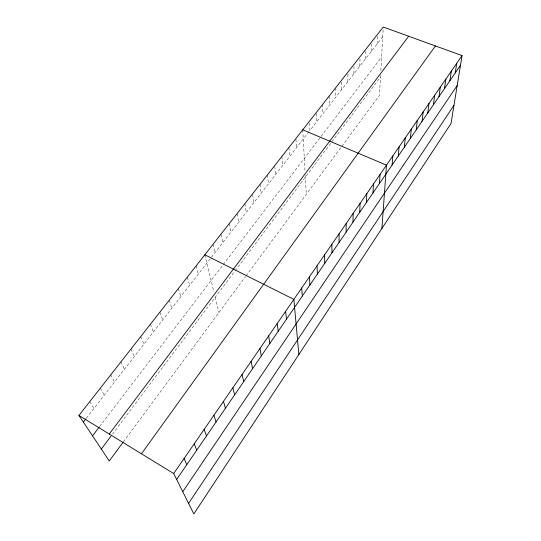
<?xml version="1.0" encoding="UTF-8"?>
<svg xmlns="http://www.w3.org/2000/svg" width="541" height="541" viewBox="0 0 541 541"><rect width="100%" height="100%" fill="white"/><g stroke="black" fill="none" stroke-linecap="round" stroke-linejoin="round"><path stroke-width="0.41" stroke-dasharray="2.71 2.03" d="M341.75 89.488L341.777 79.994M347.849 81.637L347.944 72.9M353.868 73.894L354.044 64.332M359.799 66.259L360.029 57.461M365.642 58.732L365.946 49.907M371.41 51.307L371.782 42.455M377.104 43.983L377.537 35.104M380.573 75.415L379.464 95.378L341.608 146.597M380.844 70.526L383.211 27.862M123.362 441.882L245.567 276.539M246.067 275.863L341.134 147.24M112.494 434.132L234.632 271.393M235.119 270.743L331.363 142.499M331.856 141.837L380.485 77.045M99.612 426.572L222.811 265.164M223.291 264.535L381.588 57.143M86.391 418.2L210.916 257.901M211.43 257.245L308.884 131.801M382.717 36.754L309.905 130.482L309.493 121.191M89.738 401.672L93.938 408.482M100.328 388.154L104.312 395.133M110.716 374.893L114.496 382.027M120.914 361.882L124.491 369.158M130.922 349.107L134.303 356.526M140.748 336.563L143.94 344.117M150.398 324.248L153.407 331.931M159.872 312.157L162.706 319.961M169.177 300.282L171.849 308.201M178.32 288.61L180.822 296.644M187.308 277.148L189.648 285.283M196.133 265.874L198.324 274.118M204.809 254.804L213.864 291.809M215.196 297.28L218.936 312.57M213.086 244.234L214.987 252.667M221.397 234.611L222.993 242.354M229.249 223.616L230.879 232.211M237.127 213.553L238.628 222.229M244.884 203.653L246.263 212.403M252.633 194.713L253.776 202.733M260.032 184.319L261.175 193.211M267.43 174.878L268.458 183.839M274.794 166.405L275.633 174.601M281.881 156.43L282.693 165.512M288.941 147.423L289.651 156.559M295.954 139.382L296.502 147.734M302.744 129.806L305.009 171.024M305.266 175.629L306.294 194.381M316.167 113.488L316.458 122.043M322.693 104.352L322.923 113.725M329.144 96.115L329.286 105.529M335.508 87.994L335.562 97.454"/><path stroke-width="0.81" d="M346.091 232.197L346.179 223.541M352.975 222.148L353.172 213.404M359.751 212.255L360.049 203.436M366.426 202.517L366.812 193.631M372.992 192.934L373.473 183.974M379.457 183.5L380.025 174.472M381.899 228.424L386.484 165.12L302.744 129.806M392.09 165.059L392.834 155.916M398.264 156.051L399.089 146.848M404.35 147.172L405.25 137.914M410.335 138.428L411.316 129.123M416.239 129.82L417.294 120.46M422.054 121.333L423.177 111.926M427.782 112.968L428.979 103.52M433.429 104.731L434.693 95.236M439.001 96.602L440.327 87.074M444.486 88.596L445.879 79.033M449.896 80.704L451.343 71.101M455.224 72.92L456.739 63.283M462.055 55.581L451.032 123.476L193.82 513.95L173.695 473.551L78.945 415.447L383.258 27.05L462.055 55.581L173.695 473.551M188.566 503.401L453.98 105.299M182.743 491.715L457.192 85.532M176.65 479.475L460.486 65.251M141.444 453.771L435.458 45.951M122.881 442.538L109.262 460.966L78.945 415.447M101.316 449.037L110.993 436.134M109.248 434.024L408.671 36.254M92.531 435.85L99.104 427.234M83.368 422.088L85.884 418.849M204.809 254.804L293.858 299.376L298.862 354.483M184.055 458.545L186.794 464.672M194.199 443.83L196.735 450.159M204.153 429.412L206.493 435.924M213.905 415.272L216.055 421.96M223.474 401.402L225.441 408.266M232.86 387.796L234.652 394.822M242.07 374.446L243.693 381.635M251.105 361.354L252.566 368.685M259.971 348.499L261.276 355.971M268.674 335.88L269.831 343.488M277.222 323.491L278.23 331.234M285.614 311.325L286.48 319.19M301.716 287.988L302.318 296.076M309.445 276.782L309.919 284.985M317.04 265.773L317.391 274.077M324.512 254.953L324.742 263.345M331.856 244.309L331.978 252.796M339.079 233.834L339.092 242.409"/></g></svg>
